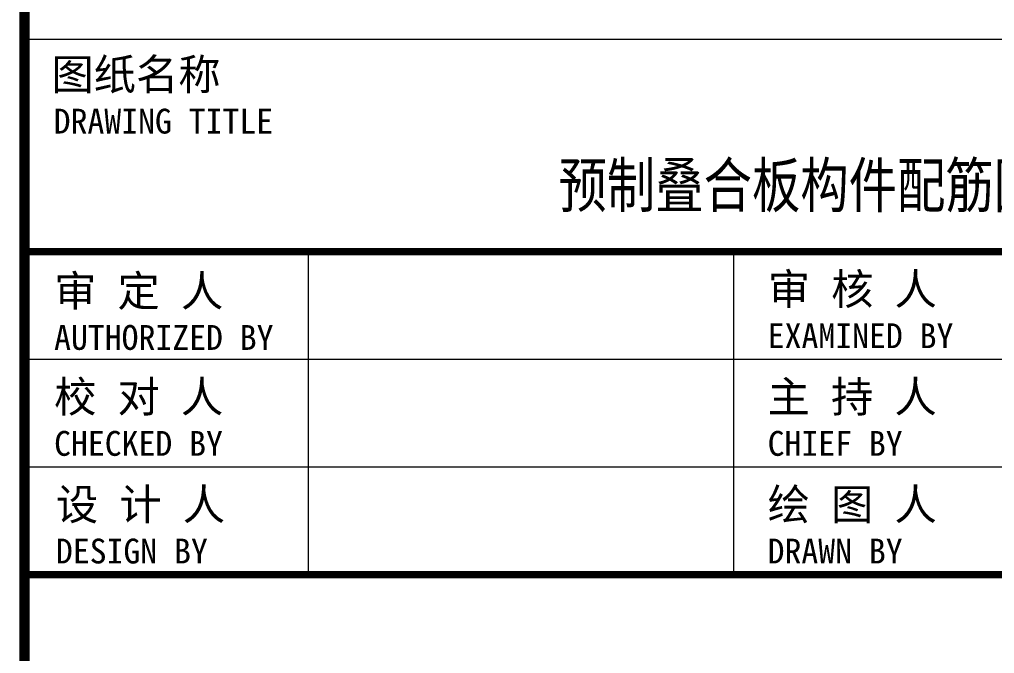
# Model space of a CAD drawing. Extents: x -517763 to -431309, y -403428 to -381056.
# Drawn here: x -433868 to -432218, y -393418 to -392346 of the extents above; entities that cross this region are included whole.
import ezdxf
from ezdxf.enums import TextEntityAlignment as Align

# ---------------------------------------------------------------- set-up
doc = ezdxf.new("R2010")
doc.units = 0
doc.header["$LTSCALE"] = 30
doc.header["$MEASUREMENT"] = 0
for name, color, linetype in [('MyLine', 199, 'Continuous'), ('图框名称', 4, 'Continuous'), ('图框签字栏-图框文字', 255, 'Continuous')]:
    doc.layers.add(name, color=color, linetype=linetype)
doc.layers.add('图框线', color=7, linetype='Continuous', lineweight=13)
doc.styles.add('图框签字栏$0$宋体', font='', dxfattribs={"width": 0.8})
doc.styles.add('图签-样式 1', font='arial.ttf', dxfattribs={"width": 0.8})
doc.styles.add('图签-黑体', font='simhei.ttf')
doc.styles.get('图框签字栏$0$宋体').set_extended_font_data('NSimSun')

msp = doc.modelspace()

# ---------------------------------------------------------------- linework, layer by layer
at = {"layer": 'MyLine', "color": 0}
msp.add_line((-433859.8, -394368.4), (-433859.8, -385758.4), dxfattribs=at)
at = {"layer": '图框线'}
for p, q in [((-433859.8, -392379.3), (-431459, -392379.3)), ((-433379.2, -393285), (-433379.2, -392738.7)), ((-432659.4, -393285), (-432659.4, -392738.7)), ((-433859.8, -392920.8), (-431459, -392920.8)), ((-433859.8, -393102.9), (-431459, -393102.9)), ((-433859.8, -393102.9), (-431459, -393102.9)), ((-433859.8, -393285), (-431459, -393285)), ((-433859.8, -393285), (-431459, -393285))]:
    msp.add_line(p, q, dxfattribs=at)
at = {"layer": '图框线', "const_width": 17}
msp.add_lwpolyline([(-433859.8, -385758.4), (-431459, -385758.4), (-431459, -394368.4), (-433859.8, -394368.4)], close=True, dxfattribs=at)
at = {"layer": '图框线', "const_width": 12.1}
for points in [[(-433859.8, -392738.7), (-431459, -392738.7)], [(-433859.8, -393285), (-431459, -393285)]]:
    msp.add_lwpolyline(points, dxfattribs=at)

# ---------------------------------------------------------------- texts
at = {"layer": '图框名称', "color": 2, "linetype": 'Continuous', "style": '图签-样式 1', "width": 0.8}
msp.add_text('预制叠合板构件配筋图', height=75, rotation=0, dxfattribs=at).set_placement((-432546.7, -392663.7), align=Align.CENTER)
at = {"layer": '图框签字栏-图框文字'}
for s, height, style, p in [('图纸名称', 52.5, '图签-黑体', (-433814.3, -392465.1)), ('DRAWING TITLE', 42, '图框签字栏$0$宋体', (-433810.4, -392538.9)), ('审 定 人', 52.5, '图签-黑体', (-433809.7, -392831.3)), ('审 核 人', 52.5, '图签-黑体', (-432601.9, -392828.2)), ('AUTHORIZED BY', 42, '图框签字栏$0$宋体', (-433809.7, -392904.8)), ('EXAMINED BY', 42, '图框签字栏$0$宋体', (-432601.9, -392901.9)), ('校 对 人', 52.5, '图签-黑体', (-433809.7, -393010.3)), ('主 持 人', 52.5, '图签-黑体', (-432602.1, -393010.3)), ('CHECKED BY', 42, '图框签字栏$0$宋体', (-433809.7, -393084)), ('CHIEF BY', 42, '图框签字栏$0$宋体', (-432602.1, -393084)), ('设 计 人', 52.5, '图签-黑体', (-433806.6, -393192.4)), ('绘 图 人', 52.5, '图签-黑体', (-432602.1, -393192.4)), ('DESIGN BY', 42, '图框签字栏$0$宋体', (-433806.6, -393266.1)), ('DRAWN BY', 42, '图框签字栏$0$宋体', (-432602.1, -393266.1))]:
    msp.add_text(s, height=height, dxfattribs=dict(at, style=style)).set_placement(p)

doc.saveas('drawing.dxf')
